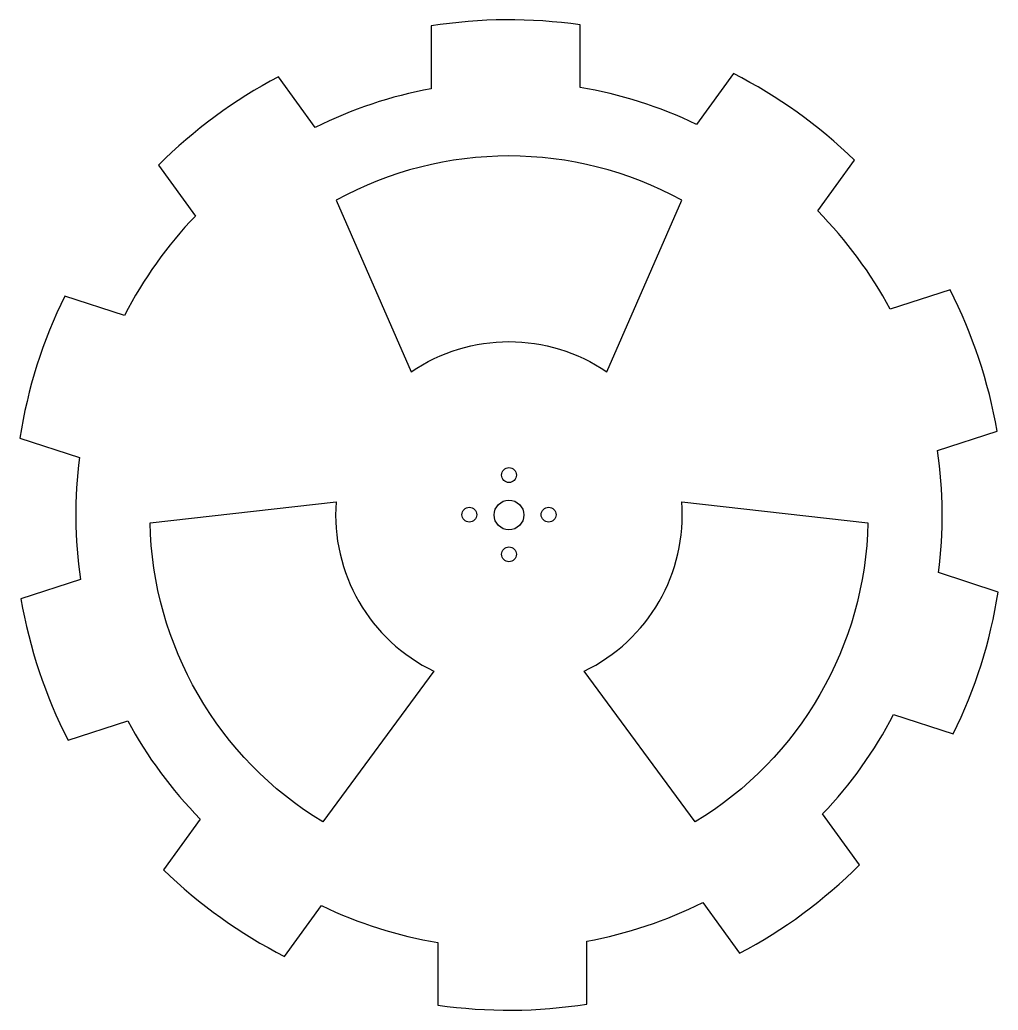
# Model space of a CAD drawing. Header units: millimetres. Extents: x -274 to -77, y -154 to 46.
import ezdxf

# ---------------------------------------------------------------- set-up
doc = ezdxf.new("R2010")
doc.units = ezdxf.units.MM
doc.layers.get('0').update_dxf_attribs({"linetype": 'CONTINUOUS'})

msp = doc.modelspace()

# ---------------------------------------------------------------- linework, layer by layer
for points in [[(-252.69, -95.31, 0.070806), (-238.04, -115.14), (-245.47, -125.37, 0.075647), (-221.01, -142.89), (-213.55, -132.63, 0.070806), (-190.04, -140.06), (-190.04, -152.71, 0.075647), (-159.96, -152.49), (-159.96, -139.81, 0.070806), (-136.57, -132), (-129.13, -142.24, 0.075647), (-104.92, -124.38), (-112.37, -114.12, 0.070806), (-98.04, -94.06), (-86.01, -97.96, 0.075647), (-76.91, -69.29), (-88.97, -65.37, 0.070806), (-89.17, -40.71), (-77.14, -36.8, 0.075647), (-86.64, -8.25), (-98.7, -12.17, 0.070806), (-113.36, 7.66), (-105.92, 17.89, 0.075647), (-130.39, 35.41), (-137.84, 25.15, 0.070806), (-161.35, 32.58), (-161.35, 45.23, 0.075647), (-191.44, 45.01), (-191.44, 32.33, 0.070806), (-214.83, 24.52), (-222.26, 34.76, 0.075647), (-246.48, 16.9), (-239.03, 6.64, 0.070806), (-253.36, -13.43), (-265.39, -9.52, 0.075647), (-274.48, -38.2), (-262.42, -42.11, 0.070806), (-262.22, -66.77), (-274.25, -70.68, 0.075647), (-264.75, -99.23)], [(-140.82, 9.82, 0.256362), (-210.58, 9.82), (-195.45, -24.84, -0.309087), (-155.95, -24.84)], [(-248.18, -55.31), (-210.6, -51.08, 0.309087), (-190.85, -85.29), (-213.3, -115.73, -0.256362)], [(-138.1, -115.73), (-160.55, -85.29, 0.309087), (-140.8, -51.08), (-103.22, -55.31, -0.256362)]]:
    msp.add_lwpolyline(points, format="xyb", close=True)
for centre, radius in [((-175.7, -45.68), 1.5), ((-175.7, -53.74), 3), ((-183.7, -53.68), 1.5), ((-167.7, -53.68), 1.5), ((-175.7, -61.68), 1.5)]:
    msp.add_circle(centre, radius)

doc.saveas('drawing.dxf')
